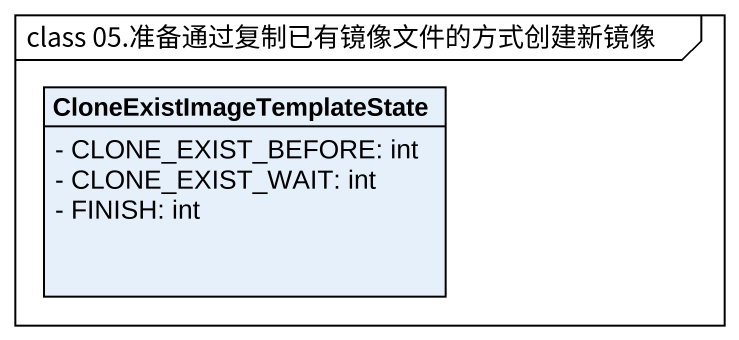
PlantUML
@startuml
mainframe class 05.准备通过复制已有镜像文件的方式创建新镜像
hide circle
hide empty members
skinparam classAttributeIconSize 0
class CloneExistImageTemplateState {
  - CLONE_EXIST_BEFORE: int
  - CLONE_EXIST_WAIT: int
  - FINISH: int
}
@enduml
